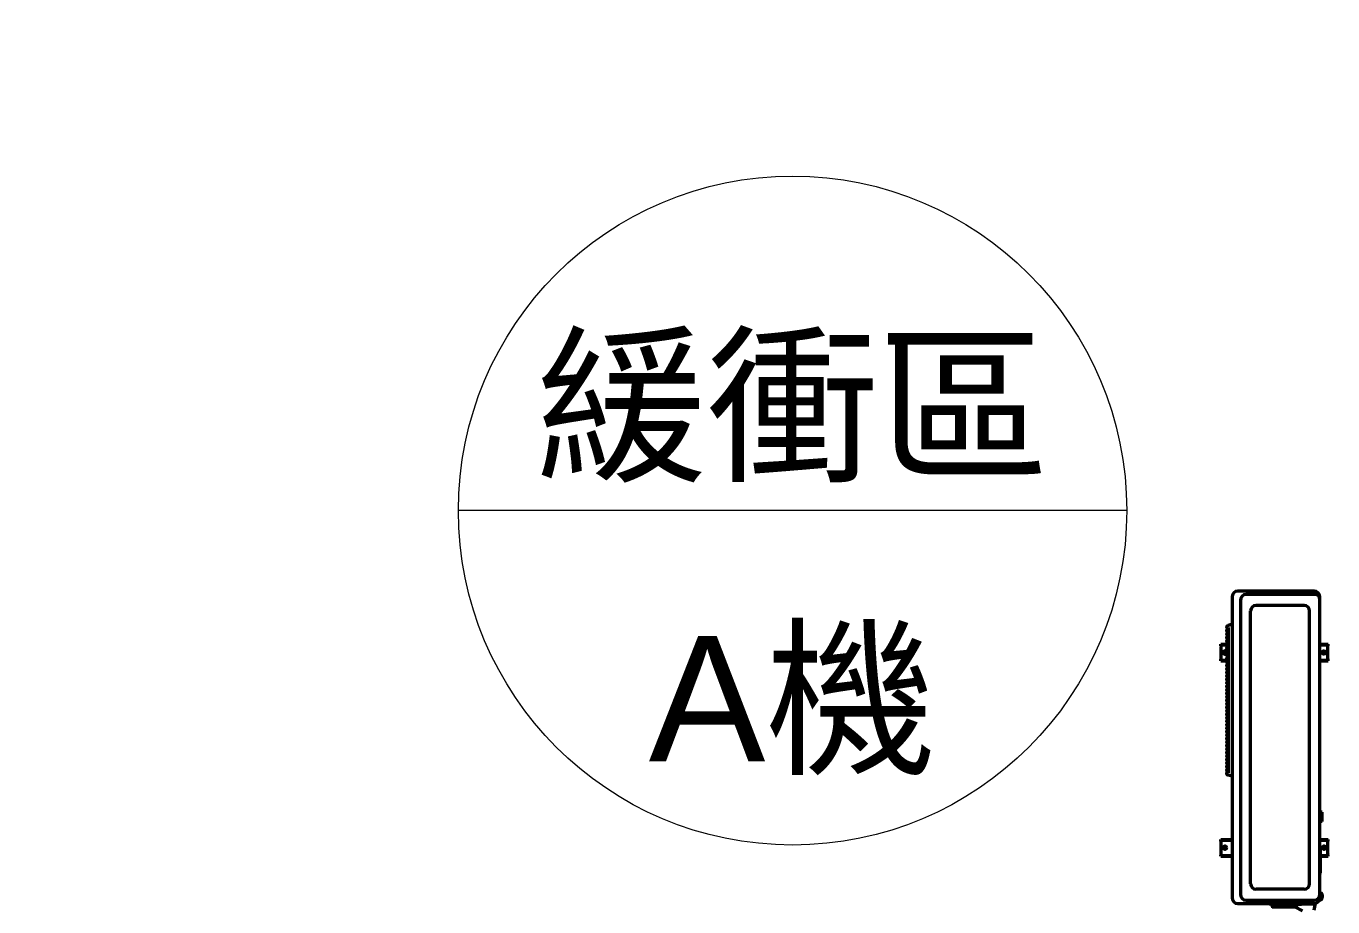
# Model space of a CAD drawing. Header units: millimetres. Extents: x 0 to 31017, y 0 to 21335.
# Drawn here: x 6676.4 to 7145.6, y 17455.1 to 17771.1 of the extents above; entities that cross this region are included whole.
import ezdxf
from ezdxf import colors
from ezdxf.entities.mleader import LeaderData, LeaderLine
from ezdxf.enums import TextEntityAlignment as Align
from ezdxf.math import Vec2, Vec3

# ---------------------------------------------------------------- set-up
doc = ezdxf.new("R2010")
doc.units = ezdxf.units.MM
doc.styles.get("Standard").update_dxf_attribs({"font": 'arial.ttf'})

# ---------------------------------------------------------------- blocks, each defined once
blk = doc.blocks.new('機組圖彩色')
at = {"color": 251, "lineweight": 200, "true_color": 0x636466}
for p, q in [((91652.92, -82.38), (91625.57, -82.38)), ((91653.32, -83.58), (91628.57, -83.58)), ((91623.49, -84.46), (91623.49, -192.35)), ((91626.49, -85.66), (91626.49, -191.14)), ((91649.4, -87.53), (91632.09, -87.53)), ((91655, -192.35), (91655, -84.46)), ((91630.14, -187.32), (91630.14, -89.48)), ((91651.35, -187.32), (91651.35, -89.48)), ((91621.49, -96.42), (91621.49, -96.64)), ((91621.49, -97.67), (91621.49, -97.89)), ((91621.99, -96.35), (91621.54, -96.37)), ((91621.99, -96.7), (91621.54, -96.69)), ((91621.99, -97.6), (91621.54, -97.62)), ((91621.99, -97.95), (91621.54, -97.94)), ((91621.56, -95.43), (91622.13, -95.42)), ((91621.84, -95.43), (91621.84, -96.31)), ((91621.84, -96.75), (91621.84, -97.56)), ((91621.84, -98), (91621.84, -98.81)), ((91621.99, -95.42), (91621.99, -96.35)), ((91621.99, -96.35), (91621.99, -96.38)), ((91621.99, -96.38), (91622.13, -96.38)), ((91621.99, -96.68), (91622.13, -96.68)), ((91621.99, -96.68), (91621.99, -96.7)), ((91621.99, -96.7), (91621.99, -97.6)), ((91621.99, -97.6), (91621.99, -97.63)), ((91621.99, -97.63), (91622.13, -97.63)), ((91621.99, -97.93), (91621.99, -97.95)), ((91621.99, -97.93), (91622.13, -97.93)), ((91621.99, -97.95), (91621.99, -98.85)), ((91623.49, -94.2), (91622.06, -94.63)), ((91622.13, -95.42), (91622.13, -147.56)), ((91619.49, -102.01), (91619.49, -101.38)), ((91619.49, -101.38), (91621.51, -101.38)), ((91619.49, -101.61), (91621.49, -101.61)), ((91619.59, -102.18), (91619.49, -102.01)), ((91619.59, -106.59), (91619.59, -102.18)), ((91621.49, -98.92), (91621.49, -99.14)), ((91621.49, -100.17), (91621.49, -100.39)), ((91621.49, -101.42), (91621.49, -101.64)), ((91621.49, -102.67), (91621.49, -102.89)), ((91621.99, -98.85), (91621.54, -98.87)), ((91621.99, -99.21), (91621.54, -99.19)), ((91621.99, -100.11), (91621.54, -100.12)), ((91621.99, -100.46), (91621.54, -100.44)), ((91621.99, -101.36), (91621.54, -101.37)), ((91621.99, -101.71), (91621.54, -101.69)), ((91621.99, -102.61), (91621.54, -102.62)), ((91621.99, -102.96), (91621.54, -102.94)), ((91621.84, -99.25), (91621.84, -100.06)), ((91621.84, -100.5), (91621.84, -101.31)), ((91621.84, -101.75), (91621.84, -102.56)), ((91621.84, -103), (91621.84, -103.82)), ((91621.99, -98.85), (91621.99, -98.88)), ((91621.99, -98.88), (91622.13, -98.88)), ((91621.99, -99.18), (91621.99, -99.21)), ((91621.99, -99.18), (91622.13, -99.18)), ((91621.99, -99.21), (91621.99, -100.11)), ((91621.99, -100.11), (91621.99, -100.13)), ((91621.99, -100.13), (91622.13, -100.13)), ((91621.99, -100.43), (91621.99, -100.46)), ((91621.99, -100.43), (91622.13, -100.43)), ((91621.99, -100.46), (91621.99, -101.36)), ((91621.99, -101.36), (91621.99, -101.38)), ((91621.99, -101.38), (91622.13, -101.38)), ((91621.99, -101.68), (91621.99, -101.71)), ((91621.99, -101.68), (91622.13, -101.68)), ((91621.99, -101.71), (91621.99, -102.61)), ((91621.99, -102.61), (91621.99, -102.63)), ((91621.99, -102.63), (91622.13, -102.63)), ((91621.99, -102.93), (91621.99, -102.96)), ((91621.99, -102.93), (91622.13, -102.93)), ((91621.99, -102.96), (91621.99, -103.86)), ((91655, -101.38), (91658, -101.38)), ((91655, -101.61), (91658, -101.61)), ((91657.9, -102.18), (91658, -102.01)), ((91657.9, -106.59), (91657.9, -102.18)), ((91658, -102.01), (91658, -101.38)), ((91619.59, -106.59), (91619.49, -106.76)), ((91619.49, -107.39), (91619.49, -106.76)), ((91619.49, -107.16), (91621.84, -107.16)), ((91619.49, -107.39), (91621.84, -107.39)), ((91621.49, -103.93), (91621.49, -104.14)), ((91621.49, -105.18), (91621.49, -105.39)), ((91621.49, -106.43), (91621.49, -106.64)), ((91621.49, -107.68), (91621.49, -107.89)), ((91621.99, -103.86), (91621.54, -103.88)), ((91621.99, -104.21), (91621.54, -104.19)), ((91621.99, -105.11), (91621.54, -105.13)), ((91621.99, -105.46), (91621.54, -105.44)), ((91621.99, -106.36), (91621.54, -106.38)), ((91621.99, -106.71), (91621.54, -106.69)), ((91621.99, -107.61), (91621.54, -107.63)), ((91621.84, -104.25), (91621.84, -105.07)), ((91621.84, -105.5), (91621.84, -106.32)), ((91621.84, -106.75), (91621.84, -107.57)), ((91621.99, -103.86), (91621.99, -103.88)), ((91621.99, -103.88), (91622.13, -103.88)), ((91621.99, -104.18), (91621.99, -104.21)), ((91621.99, -104.18), (91622.13, -104.18)), ((91621.99, -104.21), (91621.99, -105.11)), ((91621.99, -105.11), (91621.99, -105.13)), ((91621.99, -105.13), (91622.13, -105.13)), ((91621.99, -105.43), (91621.99, -105.46)), ((91621.99, -105.43), (91622.13, -105.43)), ((91621.99, -105.46), (91621.99, -106.36)), ((91621.99, -106.36), (91621.99, -106.38)), ((91621.99, -106.38), (91622.13, -106.38)), ((91621.99, -106.68), (91621.99, -106.71)), ((91621.99, -106.68), (91622.13, -106.68)), ((91621.99, -106.71), (91621.99, -107.61)), ((91621.99, -107.61), (91621.99, -107.63)), ((91621.99, -107.63), (91622.13, -107.63)), ((91655, -107.16), (91658, -107.16)), ((91655, -107.39), (91658, -107.39)), ((91657.9, -106.59), (91658, -106.76)), ((91658, -107.39), (91658, -106.76)), ((91621.49, -108.93), (91621.49, -109.14)), ((91621.49, -110.18), (91621.49, -110.39)), ((91621.49, -111.43), (91621.49, -111.64)), ((91621.99, -107.96), (91621.54, -107.94)), ((91621.99, -108.86), (91621.54, -108.88)), ((91621.99, -109.21), (91621.54, -109.19)), ((91621.99, -110.11), (91621.54, -110.13)), ((91621.99, -110.46), (91621.54, -110.44)), ((91621.99, -111.36), (91621.54, -111.38)), ((91621.99, -111.71), (91621.54, -111.69)), ((91621.84, -108), (91621.84, -108.82)), ((91621.84, -109.25), (91621.84, -110.07)), ((91621.84, -110.5), (91621.84, -111.32)), ((91621.84, -111.75), (91621.84, -112.57)), ((91621.99, -107.93), (91622.13, -107.93)), ((91621.99, -107.93), (91621.99, -107.96)), ((91621.99, -107.96), (91621.99, -108.86)), ((91621.99, -108.86), (91621.99, -108.88)), ((91621.99, -108.88), (91622.13, -108.88)), ((91621.99, -109.18), (91622.13, -109.18)), ((91621.99, -109.18), (91621.99, -109.21)), ((91621.99, -109.21), (91621.99, -110.11)), ((91621.99, -110.11), (91621.99, -110.14)), ((91621.99, -110.14), (91622.13, -110.14)), ((91621.99, -110.44), (91622.13, -110.44)), ((91621.99, -110.44), (91621.99, -110.46)), ((91621.99, -110.46), (91621.99, -111.36)), ((91621.99, -111.36), (91621.99, -111.39)), ((91621.99, -111.39), (91622.13, -111.39)), ((91621.99, -111.69), (91622.13, -111.69)), ((91621.99, -111.69), (91621.99, -111.71)), ((91621.99, -111.71), (91621.99, -112.61)), ((91621.49, -112.68), (91621.49, -112.89)), ((91621.49, -113.93), (91621.49, -114.14)), ((91621.49, -115.18), (91621.49, -115.39)), ((91621.49, -116.43), (91621.49, -116.65)), ((91621.99, -112.61), (91621.54, -112.63)), ((91621.99, -112.96), (91621.54, -112.94)), ((91621.99, -113.86), (91621.54, -113.88)), ((91621.99, -114.21), (91621.54, -114.19)), ((91621.99, -115.11), (91621.54, -115.13)), ((91621.99, -115.46), (91621.54, -115.44)), ((91621.99, -116.36), (91621.54, -116.38)), ((91621.99, -116.71), (91621.54, -116.7)), ((91621.84, -113), (91621.84, -113.82)), ((91621.84, -114.25), (91621.84, -115.07)), ((91621.84, -115.5), (91621.84, -116.32)), ((91621.84, -116.76), (91621.84, -117.57)), ((91621.99, -112.61), (91621.99, -112.64)), ((91621.99, -112.64), (91622.13, -112.64)), ((91621.99, -112.94), (91621.99, -112.96)), ((91621.99, -112.94), (91622.13, -112.94)), ((91621.99, -112.96), (91621.99, -113.86)), ((91621.99, -113.86), (91621.99, -113.89)), ((91621.99, -113.89), (91622.13, -113.89)), ((91621.99, -114.19), (91622.13, -114.19)), ((91621.99, -114.19), (91621.99, -114.21)), ((91621.99, -114.21), (91621.99, -115.11)), ((91621.99, -115.11), (91621.99, -115.14)), ((91621.99, -115.14), (91622.13, -115.14)), ((91621.99, -115.44), (91621.99, -115.46)), ((91621.99, -115.44), (91622.13, -115.44)), ((91621.99, -115.46), (91621.99, -116.36)), ((91621.99, -116.36), (91621.99, -116.39)), ((91621.99, -116.39), (91622.13, -116.39)), ((91621.99, -116.69), (91622.13, -116.69)), ((91621.99, -116.69), (91621.99, -116.71)), ((91621.99, -116.71), (91621.99, -117.61)), ((91621.49, -117.68), (91621.49, -117.9)), ((91621.49, -118.93), (91621.49, -119.15)), ((91621.49, -120.18), (91621.49, -120.4)), ((91621.49, -121.43), (91621.49, -121.65)), ((91621.99, -117.61), (91621.54, -117.63)), ((91621.99, -117.96), (91621.54, -117.95)), ((91621.99, -118.86), (91621.54, -118.88)), ((91621.99, -119.21), (91621.54, -119.2)), ((91621.99, -120.11), (91621.54, -120.13)), ((91621.99, -120.46), (91621.54, -120.45)), ((91621.99, -121.37), (91621.54, -121.38)), ((91621.99, -121.72), (91621.54, -121.7)), ((91621.84, -118.01), (91621.84, -118.82)), ((91621.84, -119.26), (91621.84, -120.07)), ((91621.84, -120.51), (91621.84, -121.32)), ((91621.84, -121.76), (91621.84, -122.57)), ((91621.99, -117.61), (91621.99, -117.64)), ((91621.99, -117.64), (91622.13, -117.64)), ((91621.99, -117.94), (91622.13, -117.94)), ((91621.99, -117.94), (91621.99, -117.96)), ((91621.99, -117.96), (91621.99, -118.86)), ((91621.99, -118.86), (91621.99, -118.89)), ((91621.99, -118.89), (91622.13, -118.89)), ((91621.99, -119.19), (91622.13, -119.19)), ((91621.99, -119.19), (91621.99, -119.21)), ((91621.99, -119.21), (91621.99, -120.11)), ((91621.99, -120.11), (91621.99, -120.14)), ((91621.99, -120.14), (91622.13, -120.14)), ((91621.99, -120.44), (91622.13, -120.44)), ((91621.99, -120.44), (91621.99, -120.46)), ((91621.99, -120.46), (91621.99, -121.37)), ((91621.99, -121.37), (91621.99, -121.39)), ((91621.99, -121.39), (91622.13, -121.39)), ((91621.99, -121.69), (91622.13, -121.69)), ((91621.99, -121.69), (91621.99, -121.72)), ((91621.99, -121.72), (91621.99, -122.62)), ((91621.49, -122.68), (91621.49, -122.9)), ((91621.49, -123.93), (91621.49, -124.15)), ((91621.49, -125.19), (91621.49, -125.4)), ((91621.49, -126.44), (91621.49, -126.65)), ((91621.99, -122.62), (91621.54, -122.63)), ((91621.99, -122.97), (91621.54, -122.95)), ((91621.99, -123.87), (91621.54, -123.88)), ((91621.99, -124.22), (91621.54, -124.2)), ((91621.99, -125.12), (91621.54, -125.14)), ((91621.99, -125.47), (91621.54, -125.45)), ((91621.99, -126.37), (91621.54, -126.39)), ((91621.84, -123.01), (91621.84, -123.82)), ((91621.84, -124.26), (91621.84, -125.07)), ((91621.84, -125.51), (91621.84, -126.33)), ((91621.99, -122.62), (91621.99, -122.64)), ((91621.99, -122.64), (91622.13, -122.64)), ((91621.99, -122.94), (91622.13, -122.94)), ((91621.99, -122.94), (91621.99, -122.97)), ((91621.99, -122.97), (91621.99, -123.87)), ((91621.99, -123.87), (91621.99, -123.89)), ((91621.99, -123.89), (91622.13, -123.89)), ((91621.99, -124.19), (91622.13, -124.19)), ((91621.99, -124.19), (91621.99, -124.22)), ((91621.99, -124.22), (91621.99, -125.12)), ((91621.99, -125.12), (91621.99, -125.14)), ((91621.99, -125.14), (91622.13, -125.14)), ((91621.99, -125.44), (91622.13, -125.44)), ((91621.99, -125.44), (91621.99, -125.47)), ((91621.99, -125.47), (91621.99, -126.37)), ((91621.99, -126.37), (91621.99, -126.39)), ((91621.99, -126.39), (91622.13, -126.39)), ((91621.49, -127.69), (91621.49, -127.9)), ((91621.49, -128.94), (91621.49, -129.15)), ((91621.49, -130.19), (91621.49, -130.4)), ((91621.99, -126.72), (91621.54, -126.7)), ((91621.99, -127.62), (91621.54, -127.64)), ((91621.99, -127.97), (91621.54, -127.95)), ((91621.99, -128.87), (91621.54, -128.89)), ((91621.99, -129.22), (91621.54, -129.2)), ((91621.99, -130.12), (91621.54, -130.14)), ((91621.99, -130.47), (91621.54, -130.45)), ((91621.99, -131.37), (91621.54, -131.39)), ((91621.84, -126.76), (91621.84, -127.58)), ((91621.84, -128.01), (91621.84, -128.83)), ((91621.84, -129.26), (91621.84, -130.08)), ((91621.84, -130.51), (91621.84, -131.33)), ((91621.99, -126.69), (91622.13, -126.69)), ((91621.99, -126.69), (91621.99, -126.72)), ((91621.99, -126.72), (91621.99, -127.62)), ((91621.99, -127.62), (91621.99, -127.64)), ((91621.99, -127.64), (91622.13, -127.64)), ((91621.99, -127.94), (91622.13, -127.94)), ((91621.99, -127.94), (91621.99, -127.97)), ((91621.99, -127.97), (91621.99, -128.87)), ((91621.99, -128.87), (91621.99, -128.89)), ((91621.99, -128.89), (91622.13, -128.89)), ((91621.99, -129.19), (91622.13, -129.19)), ((91621.99, -129.19), (91621.99, -129.22)), ((91621.99, -129.22), (91621.99, -130.12)), ((91621.99, -130.12), (91621.99, -130.14)), ((91621.99, -130.14), (91622.13, -130.14)), ((91621.99, -130.44), (91622.13, -130.44)), ((91621.99, -130.44), (91621.99, -130.47)), ((91621.99, -130.47), (91621.99, -131.37)), ((91621.99, -131.37), (91621.99, -131.39)), ((91621.49, -131.44), (91621.49, -131.65)), ((91621.49, -132.69), (91621.49, -132.9)), ((91621.49, -133.94), (91621.49, -134.15)), ((91621.49, -135.19), (91621.49, -135.4)), ((91621.99, -131.72), (91621.54, -131.7)), ((91621.99, -132.62), (91621.54, -132.64)), ((91621.99, -132.97), (91621.54, -132.95)), ((91621.99, -133.87), (91621.54, -133.89)), ((91621.99, -134.22), (91621.54, -134.2)), ((91621.99, -135.12), (91621.54, -135.14)), ((91621.99, -135.47), (91621.54, -135.45)), ((91621.84, -131.76), (91621.84, -132.58)), ((91621.84, -133.01), (91621.84, -133.83)), ((91621.84, -134.26), (91621.84, -135.08)), ((91621.84, -135.51), (91621.84, -136.33)), ((91621.99, -131.39), (91622.13, -131.39)), ((91621.99, -131.7), (91622.13, -131.7)), ((91621.99, -131.7), (91621.99, -131.72)), ((91621.99, -131.72), (91621.99, -132.62)), ((91621.99, -132.62), (91621.99, -132.65)), ((91621.99, -132.65), (91622.13, -132.65)), ((91621.99, -132.95), (91622.13, -132.95)), ((91621.99, -132.95), (91621.99, -132.97)), ((91621.99, -132.97), (91621.99, -133.87)), ((91621.99, -133.87), (91621.99, -133.9)), ((91621.99, -133.9), (91622.13, -133.9)), ((91621.99, -134.2), (91622.13, -134.2)), ((91621.99, -134.2), (91621.99, -134.22)), ((91621.99, -134.22), (91621.99, -135.12)), ((91621.99, -135.12), (91621.99, -135.15)), ((91621.99, -135.15), (91622.13, -135.15)), ((91621.99, -135.45), (91622.13, -135.45)), ((91621.99, -135.45), (91621.99, -135.47)), ((91621.99, -135.47), (91621.99, -136.37)), ((91621.49, -136.44), (91621.49, -136.65)), ((91621.49, -137.69), (91621.49, -137.9)), ((91621.49, -138.94), (91621.49, -139.16)), ((91621.49, -140.19), (91621.49, -140.41)), ((91621.99, -136.37), (91621.54, -136.39)), ((91621.99, -136.72), (91621.54, -136.7)), ((91621.99, -137.62), (91621.54, -137.64)), ((91621.99, -137.97), (91621.54, -137.95)), ((91621.99, -138.87), (91621.54, -138.89)), ((91621.99, -139.22), (91621.54, -139.21)), ((91621.99, -140.12), (91621.54, -140.14)), ((91621.99, -140.47), (91621.54, -140.46)), ((91621.84, -136.76), (91621.84, -137.58)), ((91621.84, -138.02), (91621.84, -138.83)), ((91621.84, -139.27), (91621.84, -140.08)), ((91621.84, -140.52), (91621.84, -141.33)), ((91621.99, -136.37), (91621.99, -136.4)), ((91621.99, -136.4), (91622.13, -136.4)), ((91621.99, -136.7), (91622.13, -136.7)), ((91621.99, -136.7), (91621.99, -136.72)), ((91621.99, -136.72), (91621.99, -137.62)), ((91621.99, -137.62), (91621.99, -137.65)), ((91621.99, -137.65), (91622.13, -137.65)), ((91621.99, -137.95), (91622.13, -137.95)), ((91621.99, -137.95), (91621.99, -137.97)), ((91621.99, -137.97), (91621.99, -138.87)), ((91621.99, -138.87), (91621.99, -138.9)), ((91621.99, -138.9), (91622.13, -138.9)), ((91621.99, -139.2), (91622.13, -139.2)), ((91621.99, -139.2), (91621.99, -139.22)), ((91621.99, -139.22), (91621.99, -140.12)), ((91621.99, -140.12), (91621.99, -140.15)), ((91621.99, -140.15), (91622.13, -140.15)), ((91621.99, -140.45), (91622.13, -140.45)), ((91621.99, -140.45), (91621.99, -140.47)), ((91621.99, -140.47), (91621.99, -141.37)), ((91621.49, -141.44), (91621.49, -141.66)), ((91621.49, -142.69), (91621.49, -142.91)), ((91621.49, -143.94), (91621.49, -144.16)), ((91621.49, -145.19), (91621.49, -145.41)), ((91621.99, -141.37), (91621.54, -141.39)), ((91621.99, -141.72), (91621.54, -141.71)), ((91621.99, -142.63), (91621.54, -142.64)), ((91621.99, -142.98), (91621.54, -142.96)), ((91621.99, -143.88), (91621.54, -143.89)), ((91621.99, -144.23), (91621.54, -144.21)), ((91621.99, -145.13), (91621.54, -145.14)), ((91621.84, -141.77), (91621.84, -142.58)), ((91621.84, -143.02), (91621.84, -143.83)), ((91621.84, -144.27), (91621.84, -145.08)), ((91621.99, -141.37), (91621.99, -141.4)), ((91621.99, -141.4), (91622.13, -141.4)), ((91621.99, -141.7), (91622.13, -141.7)), ((91621.99, -141.7), (91621.99, -141.72)), ((91621.99, -141.72), (91621.99, -142.63)), ((91621.99, -142.63), (91621.99, -142.65)), ((91621.99, -142.65), (91622.13, -142.65)), ((91621.99, -142.95), (91622.13, -142.95)), ((91621.99, -142.95), (91621.99, -142.98)), ((91621.99, -142.98), (91621.99, -143.88)), ((91621.99, -143.88), (91621.99, -143.9)), ((91621.99, -143.9), (91622.13, -143.9)), ((91621.99, -144.2), (91622.13, -144.2)), ((91621.99, -144.2), (91621.99, -144.23)), ((91621.99, -144.23), (91621.99, -145.13)), ((91621.99, -145.13), (91621.99, -145.15)), ((91621.99, -145.15), (91622.13, -145.15)), ((91621.99, -145.45), (91622.13, -145.45)), ((91621.99, -145.45), (91621.99, -145.48)), ((91621.49, -146.44), (91621.49, -146.66)), ((91621.49, -147.58), (91621.49, -147.58)), ((91621.99, -145.48), (91621.54, -145.46)), ((91621.99, -146.38), (91621.54, -146.39)), ((91621.99, -146.73), (91621.54, -146.71)), ((91621.99, -147.53), (91621.54, -147.53)), ((91621.84, -145.52), (91621.84, -146.33)), ((91621.84, -146.77), (91621.84, -147.48)), ((91621.99, -145.48), (91621.99, -146.38)), ((91621.99, -146.38), (91621.99, -146.4)), ((91621.99, -146.4), (91622.13, -146.4)), ((91621.99, -146.7), (91622.13, -146.7)), ((91621.99, -146.7), (91621.99, -146.73)), ((91621.99, -146.73), (91621.99, -147.56)), ((91621.99, -147.56), (91621.99, -147.53)), ((91621.99, -147.56), (91622.13, -147.56)), ((91623.49, -148.78), (91622.06, -148.35)), ((91655, -161.96), (91655.32, -161.96)), ((91655.82, -161.66), (91655.32, -161.66)), ((91655.32, -165.06), (91655.32, -161.66)), ((91655.82, -165.06), (91655.82, -161.66)), ((91655, -164.76), (91655.32, -164.76)), ((91655.82, -165.06), (91655.32, -165.06)), ((91619.49, -172.04), (91619.49, -171.42)), ((91619.49, -171.42), (91623.49, -171.42)), ((91619.49, -171.65), (91623.49, -171.65)), ((91619.59, -172.22), (91619.49, -172.04)), ((91619.59, -176.62), (91619.59, -172.22)), ((91655, -171.42), (91658, -171.42)), ((91655, -171.65), (91658, -171.65)), ((91657.9, -172.22), (91658, -172.04)), ((91657.9, -176.62), (91657.9, -172.22)), ((91658, -172.04), (91658, -171.42)), ((91619.59, -176.62), (91619.49, -176.79)), ((91619.49, -177.42), (91619.49, -176.79)), ((91619.49, -177.19), (91623.49, -177.19)), ((91619.49, -177.42), (91623.49, -177.42)), ((91655, -174.57), (91655.1, -174.57)), ((91655.2, -183.58), (91655.2, -174.67)), ((91655.2, -177.19), (91658, -177.19)), ((91655.2, -177.42), (91658, -177.42)), ((91657.9, -176.62), (91658, -176.79)), ((91658, -177.42), (91658, -176.79)), ((91655.1, -183.68), (91655, -183.68)), ((91649.4, -189.27), (91632.09, -189.27)), ((91655.36, -190.7), (91655, -190.51)), ((91625.57, -194.43), (91653.48, -194.43)), ((91628.57, -193.23), (91652.92, -193.23)), ((91636.79, -194.43), (91636.79, -194.63)), ((91647.6, -194.63), (91636.79, -194.63)), ((91637.64, -194.63), (91637.84, -195.48)), ((91637.99, -195.63), (91646.4, -195.63)), ((91646.48, -194.63), (91642.68, -194.63)), ((91648.82, -197.05), (91645.98, -195.63)), ((91646.75, -194.63), (91646.55, -195.48)), ((91648.48, -194.73), (91646.73, -194.73)), ((91647.6, -194.43), (91647.6, -194.63)), ((91653.44, -194.63), (91648.48, -194.63)), ((91648.48, -194.73), (91648.48, -194.63)), ((91652.99, -196.8), (91653.48, -194.43)), ((91655.36, -193.09), (91654.76, -193.41))]:
    blk.add_line(p, q, dxfattribs=at)
for centre in [(91656.5, -104.38), (91620.99, -174.42), (91656.5, -174.42)]:
    blk.add_circle(centre, 0.625, dxfattribs=at)
for centre, radius, start, end in [((91625.57, -84.46), 2.08, 90, 180), ((91628.57, -85.66), 2.08, 90, 180), ((91652.92, -84.46), 2.08, 0, 90), ((91653.32, -85.26), 1.68, 0, 90), ((91632.09, -89.48), 1.95, 90, 180), ((91649.4, -89.48), 1.95, 0, 90), ((91622.29, -95.4), 0.8, 106.7, 178.7317), ((91621.54, -95.39), 0.05, 174.9251, 293.4811), ((91621.54, -96.42), 0.05, 92.2906, 180), ((91621.54, -96.64), 0.05, 180, 267.7094), ((91621.54, -97.67), 0.05, 92.2906, 180), ((91621.54, -97.89), 0.05, 180, 267.7094), ((91621.79, -96.31), 0.05, 272.2906, 0), ((91621.79, -96.75), 0.05, 0, 87.7094), ((91621.79, -98), 0.05, 0, 87.7094), ((91621.54, -98.92), 0.05, 92.2906, 180), ((91621.54, -99.14), 0.05, 180, 267.7094), ((91621.54, -100.17), 0.05, 92.2906, 180), ((91621.54, -100.39), 0.05, 180, 267.7094), ((91621.54, -101.42), 0.05, 92.2906, 180), ((91621.54, -101.64), 0.05, 180, 267.7094), ((91621.54, -102.67), 0.05, 92.2906, 180), ((91621.54, -102.89), 0.05, 180, 267.7094), ((91621.79, -98.81), 0.05, 272.2906, 0), ((91621.79, -99.25), 0.05, 0, 87.7094), ((91621.79, -100.06), 0.05, 272.2906, 0), ((91621.79, -100.5), 0.05, 0, 87.7094), ((91621.79, -101.31), 0.05, 272.2906, 0), ((91621.79, -101.75), 0.05, 0, 87.7094), ((91621.79, -102.56), 0.05, 272.2906, 0), ((91621.79, -103), 0.05, 0, 87.7094), ((91620.99, -104.38), 0.625, 36.8699, 18.0086), ((91621.54, -103.93), 0.05, 92.2906, 180), ((91621.54, -104.14), 0.05, 180, 267.7094), ((91621.54, -105.18), 0.05, 92.2906, 180), ((91621.54, -105.39), 0.05, 180, 267.7094), ((91621.54, -106.43), 0.05, 92.2906, 180), ((91621.54, -106.64), 0.05, 180, 267.7094), ((91621.54, -107.68), 0.05, 92.2906, 180), ((91621.54, -107.89), 0.05, 180, 267.7094), ((91621.79, -103.82), 0.05, 272.2906, 0), ((91621.79, -104.25), 0.05, 0, 87.7094), ((91621.79, -105.07), 0.05, 272.2906, 0), ((91621.79, -105.5), 0.05, 0, 87.7094), ((91621.79, -106.32), 0.05, 272.2906, 0), ((91621.79, -106.75), 0.05, 0, 87.7094), ((91621.54, -108.93), 0.05, 92.2906, 180), ((91621.54, -109.14), 0.05, 180, 267.7094), ((91621.54, -110.18), 0.05, 92.2906, 180), ((91621.54, -110.39), 0.05, 180, 267.7094), ((91621.54, -111.43), 0.05, 92.2906, 180), ((91621.54, -111.64), 0.05, 180, 267.7094), ((91621.79, -108), 0.05, 0, 87.7094), ((91621.79, -108.82), 0.05, 272.2906, 0), ((91621.79, -109.25), 0.05, 0, 87.7094), ((91621.79, -110.07), 0.05, 272.2906, 0), ((91621.79, -110.5), 0.05, 0, 87.7094), ((91621.79, -111.32), 0.05, 272.2906, 0), ((91621.79, -111.75), 0.05, 0, 87.7094), ((91621.79, -112.57), 0.05, 272.2906, 0), ((91621.54, -112.68), 0.05, 92.2906, 180), ((91621.54, -112.89), 0.05, 180, 267.7094), ((91621.54, -113.93), 0.05, 92.2906, 180), ((91621.54, -114.14), 0.05, 180, 267.7094), ((91621.54, -115.18), 0.05, 92.2906, 180), ((91621.54, -115.39), 0.05, 180, 267.7094), ((91621.54, -116.43), 0.05, 92.2906, 180), ((91621.54, -116.65), 0.05, 180, 267.7094), ((91621.79, -113), 0.05, 0, 87.7094), ((91621.79, -113.82), 0.05, 272.2906, 0), ((91621.79, -114.25), 0.05, 0, 87.7094), ((91621.79, -115.07), 0.05, 272.2906, 0), ((91621.79, -115.5), 0.05, 0, 87.7094), ((91621.79, -116.32), 0.05, 272.2906, 0), ((91621.79, -116.76), 0.05, 0, 87.7094), ((91621.54, -117.68), 0.05, 92.2906, 180), ((91621.54, -117.9), 0.05, 180, 267.7094), ((91621.54, -118.93), 0.05, 92.2906, 180), ((91621.54, -119.15), 0.05, 180, 267.7094), ((91621.54, -120.18), 0.05, 92.2906, 180), ((91621.54, -120.4), 0.05, 180, 267.7094), ((91621.54, -121.43), 0.05, 92.2906, 180), ((91621.54, -121.65), 0.05, 180, 267.7094), ((91621.79, -117.57), 0.05, 272.2906, 0), ((91621.79, -118.01), 0.05, 0, 87.7094), ((91621.79, -118.82), 0.05, 272.2906, 0), ((91621.79, -119.26), 0.05, 0, 87.7094), ((91621.79, -120.07), 0.05, 272.2906, 0), ((91621.79, -120.51), 0.05, 0, 87.7094), ((91621.79, -121.32), 0.05, 272.2906, 0), ((91621.79, -121.76), 0.05, 0, 87.7094), ((91621.54, -122.68), 0.05, 92.2906, 180), ((91621.54, -122.9), 0.05, 180, 267.7094), ((91621.54, -123.93), 0.05, 92.2906, 180), ((91621.54, -124.15), 0.05, 180, 267.7094), ((91621.54, -125.19), 0.05, 92.2906, 180), ((91621.54, -125.4), 0.05, 180, 267.7094), ((91621.54, -126.44), 0.05, 92.2906, 180), ((91621.54, -126.65), 0.05, 180, 267.7094), ((91621.79, -122.57), 0.05, 272.2906, 0), ((91621.79, -123.01), 0.05, 0, 87.7094), ((91621.79, -123.82), 0.05, 272.2906, 0), ((91621.79, -124.26), 0.05, 0, 87.7094), ((91621.79, -125.07), 0.05, 272.2906, 0), ((91621.79, -125.51), 0.05, 0, 87.7094), ((91621.79, -126.33), 0.05, 272.2906, 0), ((91621.54, -127.69), 0.05, 92.2906, 180), ((91621.54, -127.9), 0.05, 180, 267.7094), ((91621.54, -128.94), 0.05, 92.2906, 180), ((91621.54, -129.15), 0.05, 180, 267.7094), ((91621.54, -130.19), 0.05, 92.2906, 180), ((91621.54, -130.4), 0.05, 180, 267.7094), ((91621.79, -126.76), 0.05, 0, 87.7094), ((91621.79, -127.58), 0.05, 272.2906, 0), ((91621.79, -128.01), 0.05, 0, 87.7094), ((91621.79, -128.83), 0.05, 272.2906, 0), ((91621.79, -129.26), 0.05, 0, 87.7094), ((91621.79, -130.08), 0.05, 272.2906, 0), ((91621.79, -130.51), 0.05, 0, 87.7094), ((91621.79, -131.33), 0.05, 272.2906, 0), ((91621.54, -131.44), 0.05, 92.2906, 180), ((91621.54, -131.65), 0.05, 180, 267.7094), ((91621.54, -132.69), 0.05, 92.2906, 180), ((91621.54, -132.9), 0.05, 180, 267.7094), ((91621.54, -133.94), 0.05, 92.2906, 180), ((91621.54, -134.15), 0.05, 180, 267.7094), ((91621.54, -135.19), 0.05, 92.2906, 180), ((91621.54, -135.4), 0.05, 180, 267.7094), ((91621.79, -131.76), 0.05, 0, 87.7094), ((91621.79, -132.58), 0.05, 272.2906, 0), ((91621.79, -133.01), 0.05, 0, 87.7094), ((91621.79, -133.83), 0.05, 272.2906, 0), ((91621.79, -134.26), 0.05, 0, 87.7094), ((91621.79, -135.08), 0.05, 272.2906, 0), ((91621.79, -135.51), 0.05, 0, 87.7094), ((91621.54, -136.44), 0.05, 92.2906, 180), ((91621.54, -136.65), 0.05, 180, 267.7094), ((91621.54, -137.69), 0.05, 92.2906, 180), ((91621.54, -137.9), 0.05, 180, 267.7094), ((91621.54, -138.94), 0.05, 92.2906, 180), ((91621.54, -139.16), 0.05, 180, 267.7094), ((91621.54, -140.19), 0.05, 92.2906, 180), ((91621.54, -140.41), 0.05, 180, 267.7094), ((91621.79, -136.33), 0.05, 272.2906, 0), ((91621.79, -136.76), 0.05, 0, 87.7094), ((91621.79, -137.58), 0.05, 272.2906, 0), ((91621.79, -138.02), 0.05, 0, 87.7094), ((91621.79, -138.83), 0.05, 272.2906, 0), ((91621.79, -139.27), 0.05, 0, 87.7094), ((91621.79, -140.08), 0.05, 272.2906, 0), ((91621.79, -140.52), 0.05, 0, 87.7094), ((91621.54, -141.44), 0.05, 92.2906, 180), ((91621.54, -141.66), 0.05, 180, 267.7094), ((91621.54, -142.69), 0.05, 92.2906, 180), ((91621.54, -142.91), 0.05, 180, 267.7094), ((91621.54, -143.94), 0.05, 92.2906, 180), ((91621.54, -144.16), 0.05, 180, 267.7094), ((91621.54, -145.19), 0.05, 92.2906, 180), ((91621.54, -145.41), 0.05, 180, 267.7094), ((91621.79, -141.33), 0.05, 272.2906, 0), ((91621.79, -141.77), 0.05, 0, 87.7094), ((91621.79, -142.58), 0.05, 272.2906, 0), ((91621.79, -143.02), 0.05, 0, 87.7094), ((91621.79, -143.83), 0.05, 272.2906, 0), ((91621.79, -144.27), 0.05, 0, 87.7094), ((91621.79, -145.08), 0.05, 272.2906, 0), ((91621.54, -146.44), 0.05, 92.2906, 180), ((91621.54, -146.66), 0.05, 180, 267.7094), ((91621.54, -147.58), 0.05, 90, 180), ((91622.29, -147.58), 0.8, 179.546, 253.3), ((91621.79, -145.52), 0.05, 0, 87.7094), ((91621.79, -146.33), 0.05, 272.2906, 0), ((91621.79, -146.77), 0.05, 0, 87.7094), ((91621.79, -147.48), 0.05, 270, 0), ((91655.1, -174.67), 0.1, 0, 90), ((91632.09, -187.32), 1.95, 180, 270), ((91649.4, -187.32), 1.95, 270, 0), ((91655.1, -183.58), 0.1, 270, 0), ((91625.57, -192.35), 2.08, 180, 270), ((91628.57, -191.14), 2.08, 180, 270), ((91652.92, -191.14), 2.08, 270, 0), ((91652.92, -192.35), 2.08, 270, 0), ((91637.99, -195.48), 0.15, 180, 270), ((91646.4, -195.48), 0.15, 270, 0)]:
    blk.add_arc(centre, radius, start, end, dxfattribs=at)
for centre, major_axis, start_param, end_param in [((91655.12, -191.89), (0, 1.25), 2.826934, 6.424598), ((91655.12, -191.89), (0, 1), 2.862646, 6.460287), ((91654.43, -191.89), (0, 1.6), 9.684374, 9.757549)]:
    blk.add_ellipse(centre, major_axis=major_axis, ratio=0.642788, start_param=start_param, end_param=end_param, dxfattribs=at)
blk = doc.blocks.new('_DetailCallout')
at = {"color": 0, "linetype": 'ByBlock', "lineweight": -2, "transparency": 16777216}
blk.add_line((8, 0), (-8, 0), dxfattribs=at)
blk.add_circle((0, 0), 8, dxfattribs=at)
at = {"color": 0, "transparency": 16777216}
for tag, p in [('視圖號碼', (0, 1)), ('圖紙號碼', (0, -6))]:
    blk.add_attdef(tag, text='', height=3, dxfattribs=at).set_placement(p, align=Align.CENTER)

msp = doc.modelspace()

# ---------------------------------------------------------------- block references
at = {"color": 251, "lineweight": 200, "true_color": 0x636466}
msp.add_blockref('機組圖彩色', (-84514.05, 17650.74), dxfattribs=at)

# ---------------------------------------------------------------- leaders
at = {"color": 175, "true_color": 0x4554a5}
ml = msp.add_multileader_block('Standard', dxfattribs=at)
ml.set_content('_DetailCallout', color=(69, 84, 165), scale=15)
ml.set_attribute('視圖號碼', '冷凍庫', width=0)
ml.set_attribute('圖紙號碼', 'B機', width=0)
ml.set_leader_properties()
ml.build(insert=Vec2(0, 0))
ml.multileader.update_dxf_attribs({"leader_type": 0})
ctx = ml.context
ctx.base_point, ctx.plane_origin = Vec3(7638.95, 20123.64), Vec3(7758.95, 20123.64)
notes = []
notes.append((ctx, [(0, (0, 0, 0), (0, 0), (1, 0), 1, [])]))
ctx.block.insert = Vec3(7758.95, 20123.64)
ml = msp.add_multileader_block('Standard', dxfattribs=at)
ml.set_content('_DetailCallout', color=(69, 84, 165), scale=15)
ml.set_attribute('視圖號碼', '冷凍庫', width=0)
ml.set_attribute('圖紙號碼', 'C機', width=0)
ml.set_leader_properties()
ml.build(insert=Vec2(0, 0))
ml.multileader.update_dxf_attribs({"leader_type": 0})
ctx = ml.context
ctx.base_point, ctx.plane_origin = Vec3(8059.19, 20123.64), Vec3(8179.19, 20123.64)
notes.append((ctx, [(0, (0, 0, 0), (0, 0), (1, 0), 1, [])]))
ctx.block.insert = Vec3(8179.19, 20123.64)
ml = msp.add_multileader_block('Standard', dxfattribs=at)
ml.set_content('_DetailCallout', color=(69, 84, 165), scale=15)
ml.set_attribute('視圖號碼', '冷凍庫', width=0)
ml.set_attribute('圖紙號碼', 'D機', width=0)
ml.set_leader_properties()
ml.build(insert=Vec2(0, 0))
ml.multileader.update_dxf_attribs({"leader_type": 0})
ctx = ml.context
ctx.base_point, ctx.plane_origin = Vec3(8479.43, 20123.64), Vec3(8599.43, 20123.64)
notes.append((ctx, [(0, (0, 0, 0), (0, 0), (1, 0), 1, [])]))
ctx.block.insert = Vec3(8599.43, 20123.64)
ml = msp.add_multileader_block('Standard', dxfattribs=at)
ml.set_content('_DetailCallout', color=(69, 84, 165), scale=15)
ml.set_attribute('視圖號碼', '冷凍庫', width=0)
ml.set_attribute('圖紙號碼', 'E機', width=0)
ml.set_leader_properties()
ml.build(insert=Vec2(0, 0))
ml.multileader.update_dxf_attribs({"leader_type": 0})
ctx = ml.context
ctx.base_point, ctx.plane_origin = Vec3(8899.67, 20123.64), Vec3(9019.67, 20123.64)
notes.append((ctx, [(0, (0, 0, 0), (0, 0), (1, 0), 1, [])]))
ctx.block.insert = Vec3(9019.67, 20123.64)
ml = msp.add_multileader_block('Standard', dxfattribs=at)
ml.set_content('_DetailCallout', color=(69, 84, 165), scale=15)
ml.set_attribute('視圖號碼', '冷凍庫', width=0)
ml.set_attribute('圖紙號碼', 'A機', width=0)
ml.set_leader_properties()
ml.build(insert=Vec2(0, 0))
ml.multileader.update_dxf_attribs({"leader_type": 0})
ctx = ml.context
ctx.base_point, ctx.plane_origin = Vec3(7218.83, 20123.01), Vec3(7338.83, 20123.01)
notes.append((ctx, [(0, (0, 0, 0), (0, 0), (1, 0), 1, [])]))
ctx.block.insert = Vec3(7338.83, 20123.01)
at = {"color": 251, "true_color": 0x636466}
ml = msp.add_multileader_block('Standard', dxfattribs=at)
ml.set_content('_DetailCallout', color=(99, 100, 102), scale=15)
ml.set_attribute('視圖號碼', '冷凍庫', width=0)
ml.set_attribute('圖紙號碼', 'C', width=0)
ml.set_leader_properties()
ml.build(insert=Vec2(0, 0))
ml.multileader.update_dxf_attribs({"leader_type": 0})
ctx = ml.context
ctx.base_point, ctx.plane_origin = Vec3(8184, 19512.64), Vec3(8304, 19512.64)
notes.append((ctx, [(0, (0, 0, 0), (0, 0), (1, 0), 1, [])]))
ctx.block.insert = Vec3(8304, 19512.64)
at = {"color": 175, "true_color": 0x4554a5}
ml = msp.add_multileader_block('Standard', dxfattribs=at)
ml.set_content('_DetailCallout', color=(69, 84, 165), scale=15)
ml.set_attribute('視圖號碼', '冷藏庫', width=0)
ml.set_attribute('圖紙號碼', 'A機', width=0)
ml.set_leader_properties()
ml.build(insert=Vec2(0, 0))
ml.multileader.update_dxf_attribs({"leader_type": 0})
ctx = ml.context
ctx.base_point, ctx.plane_origin = Vec3(13190.86, 19361.87), Vec3(13310.86, 19361.87)
notes.append((ctx, [(0, (0, 0, 0), (0, 0), (1, 0), 1, [])]))
ctx.block.insert = Vec3(13310.86, 19361.87)
at = {"color": 251, "true_color": 0x636466}
ml = msp.add_multileader_block('Standard', dxfattribs=at)
ml.set_content('_DetailCallout', color=(99, 100, 102), scale=15)
ml.set_attribute('視圖號碼', '冷凍庫', width=0)
ml.set_attribute('圖紙號碼', 'B', width=0)
ml.set_leader_properties()
ml.build(insert=Vec2(0, 0))
ml.multileader.update_dxf_attribs({"leader_type": 0})
ctx = ml.context
ctx.base_point, ctx.plane_origin = Vec3(8184, 18923.09), Vec3(8304, 18923.09)
notes.append((ctx, [(0, (0, 0, 0), (0, 0), (1, 0), 1, [])]))
ctx.block.insert = Vec3(8304, 18923.09)
ml = msp.add_multileader_block('Standard', dxfattribs=at)
ml.set_content('_DetailCallout', color=(99, 100, 102), scale=15)
ml.set_attribute('視圖號碼', '冷凍庫', width=0)
ml.set_attribute('圖紙號碼', 'A', width=0)
ml.set_leader_properties()
ml.build(insert=Vec2(0, 0))
ml.multileader.update_dxf_attribs({"leader_type": 0})
ctx = ml.context
ctx.base_point, ctx.plane_origin = Vec3(7499.34, 18339.27), Vec3(7619.34, 18339.27)
notes.append((ctx, [(0, (0, 0, 0), (0, 0), (1, 0), 1, [])]))
ctx.block.insert = Vec3(7619.34, 18339.27)
ml = msp.add_multileader_block('Standard', dxfattribs=at)
ml.set_content('_DetailCallout', color=(99, 100, 102), scale=15)
ml.set_attribute('視圖號碼', '急速庫', width=0)
ml.set_attribute('圖紙號碼', 'B', width=0)
ml.set_leader_properties()
ml.build(insert=Vec2(0, 0))
ml.multileader.update_dxf_attribs({"leader_type": 0})
ctx = ml.context
ctx.base_point, ctx.plane_origin = Vec3(11503.79, 17825.66), Vec3(11623.79, 17825.66)
notes.append((ctx, [(0, (0, 0, 0), (0, 0), (1, 0), 1, [])]))
ctx.block.insert = Vec3(11623.79, 17825.66)
ml = msp.add_multileader_block('Standard', dxfattribs=at)
ml.set_content('_DetailCallout', color=(99, 100, 102), scale=15)
ml.set_attribute('視圖號碼', '急速庫', width=0)
ml.set_attribute('圖紙號碼', 'A-2', width=0)
ml.set_leader_properties()
ml.build(insert=Vec2(0, 0))
ml.multileader.update_dxf_attribs({"leader_type": 0})
ctx = ml.context
ctx.base_point, ctx.plane_origin = Vec3(11835.98, 17825.66), Vec3(11955.98, 17825.66)
notes.append((ctx, [(0, (0, 0, 0), (0, 0), (1, 0), 1, [])]))
ctx.block.insert = Vec3(11955.98, 17825.66)
ml = msp.add_multileader_block('Standard', dxfattribs=at)
ml.set_content('_DetailCallout', color=(99, 100, 102), scale=15)
ml.set_attribute('視圖號碼', '急速庫', width=0)
ml.set_attribute('圖紙號碼', 'A-1', width=0)
ml.set_leader_properties()
ml.build(insert=Vec2(0, 0))
ml.multileader.update_dxf_attribs({"leader_type": 0})
ctx = ml.context
ctx.base_point, ctx.plane_origin = Vec3(12173.04, 17825.66), Vec3(12293.04, 17825.66)
notes.append((ctx, [(0, (0, 0, 0), (0, 0), (1, 0), 1, [])]))
ctx.block.insert = Vec3(12293.04, 17825.66)
ml = msp.add_multileader_block('Standard', dxfattribs=at)
ml.set_content('_DetailCallout', color=(99, 100, 102), scale=15)
ml.set_attribute('視圖號碼', '冷凍庫', width=0)
ml.set_attribute('圖紙號碼', 'E', width=0)
ml.set_leader_properties()
ml.build(insert=Vec2(0, 0))
ml.multileader.update_dxf_attribs({"leader_type": 0})
ctx = ml.context
ctx.base_point, ctx.plane_origin = Vec3(9756.35, 17711.85), Vec3(9876.35, 17711.85)
notes.append((ctx, [(0, (0, 0, 0), (0, 0), (1, 0), 1, [])]))
ctx.block.insert = Vec3(9876.35, 17711.85)
at = {"color": 175, "true_color": 0x4554a5}
ml = msp.add_multileader_block('Standard', dxfattribs=at)
ml.set_content('_DetailCallout', color=(69, 84, 165), scale=15)
ml.set_attribute('視圖號碼', '急速庫', width=0)
ml.set_attribute('圖紙號碼', 'B機', width=0)
ml.set_leader_properties()
ml.build(insert=Vec2(0, 0))
ml.multileader.update_dxf_attribs({"leader_type": 0})
ctx = ml.context
ctx.base_point, ctx.plane_origin = Vec3(10848.71, 17628.06), Vec3(10968.71, 17628.06)
notes.append((ctx, [(0, (0, 0, 0), (0, 0), (1, 0), 1, [])]))
ctx.block.insert = Vec3(10968.71, 17628.06)
ml = msp.add_multileader_block('Standard', dxfattribs=at)
ml.set_content('_DetailCallout', color=(69, 84, 165), scale=15)
ml.set_attribute('視圖號碼', '半成品', width=0)
ml.set_attribute('圖紙號碼', 'B機', width=0)
ml.set_leader_properties()
ml.build(insert=Vec2(0, 0))
ml.multileader.update_dxf_attribs({"leader_type": 0})
ctx = ml.context
ctx.base_point, ctx.plane_origin = Vec3(10572.64, 17628.06), Vec3(10692.64, 17628.06)
notes.append((ctx, [(0, (0, 0, 0), (0, 0), (1, 0), 1, [])]))
ctx.block.insert = Vec3(10692.64, 17628.06)
ml = msp.add_multileader_block('Standard', dxfattribs=at)
ml.set_content('_DetailCallout', color=(69, 84, 165), scale=15)
ml.set_attribute('視圖號碼', '緩衝區', width=0)
ml.set_attribute('圖紙號碼', 'A機', width=0)
ml.set_leader_properties()
ml.build(insert=Vec2(0, 0))
ml.multileader.update_dxf_attribs({"leader_type": 0})
ctx = ml.context
ctx.base_point, ctx.plane_origin = Vec3(6831.62, 17597.29), Vec3(6951.62, 17597.29)
notes.append((ctx, [(0, (0, 0, 0), (0, 0), (1, 0), 1, [])]))
ctx.block.insert = Vec3(6951.62, 17597.29)
for ctx, leaders in notes:
    for number, flags, end, landing, length, lines in leaders:
        leader = LeaderData()
        leader.index, (leader.has_last_leader_line, leader.has_dogleg_vector, leader.attachment_direction) = number, flags
        leader.last_leader_point, leader.dogleg_vector, leader.dogleg_length = Vec3(end), Vec3(landing), length
        for number, points, colour, breaks in lines:
            line = LeaderLine()
            line.index, line.vertices, line.color, line.breaks = number, Vec3.list(points), colors.encode_raw_color(colour), breaks
            leader.lines.append(line)
        ctx.leaders.append(leader)

doc.saveas('drawing.dxf')
